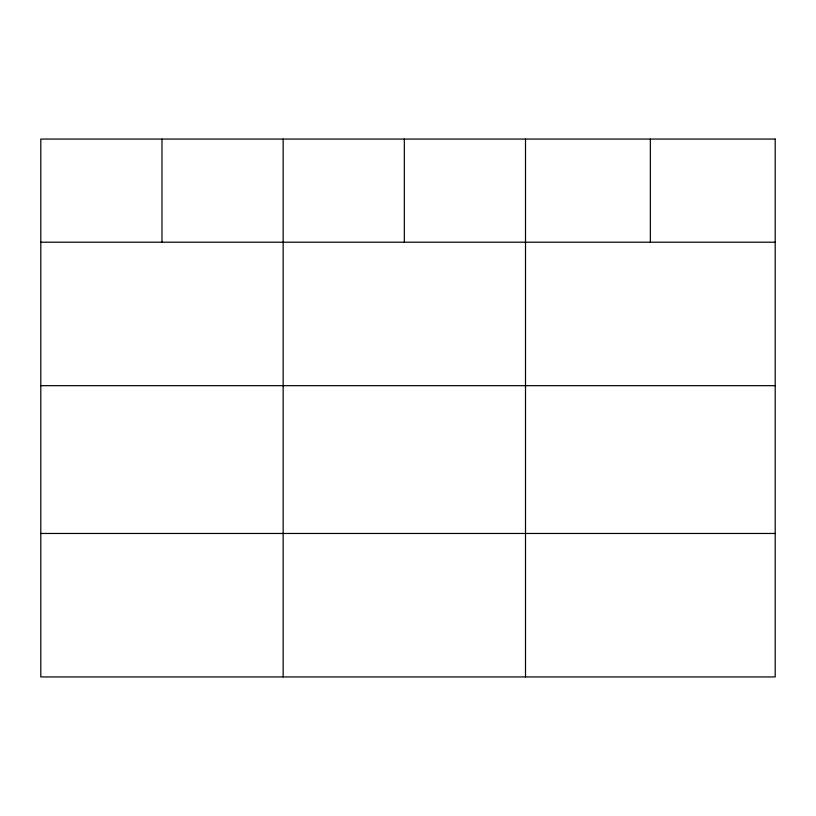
<?xml version="1.0" encoding="UTF-8"?>
<svg xmlns="http://www.w3.org/2000/svg" width="816" height="816" viewBox="0 0 816 816"><rect width="100%" height="100%" fill="white"/><g stroke="black" fill="none" stroke-linecap="round" stroke-linejoin="round"><path stroke-width="1.22" d="M40.8 242.209L775.2 242.209M40.8 385.672L775.2 385.672M40.8 533.47L775.2 533.47M650.352 139.067L650.352 242.209M525.504 139.067L525.504 676.933M404.328 139.067L404.328 242.209M283.152 139.067L283.152 676.933M161.976 139.067L161.976 242.209M775.2 139.067L40.8 139.067L40.8 676.933L775.2 676.933L775.2 139.067"/></g></svg>
